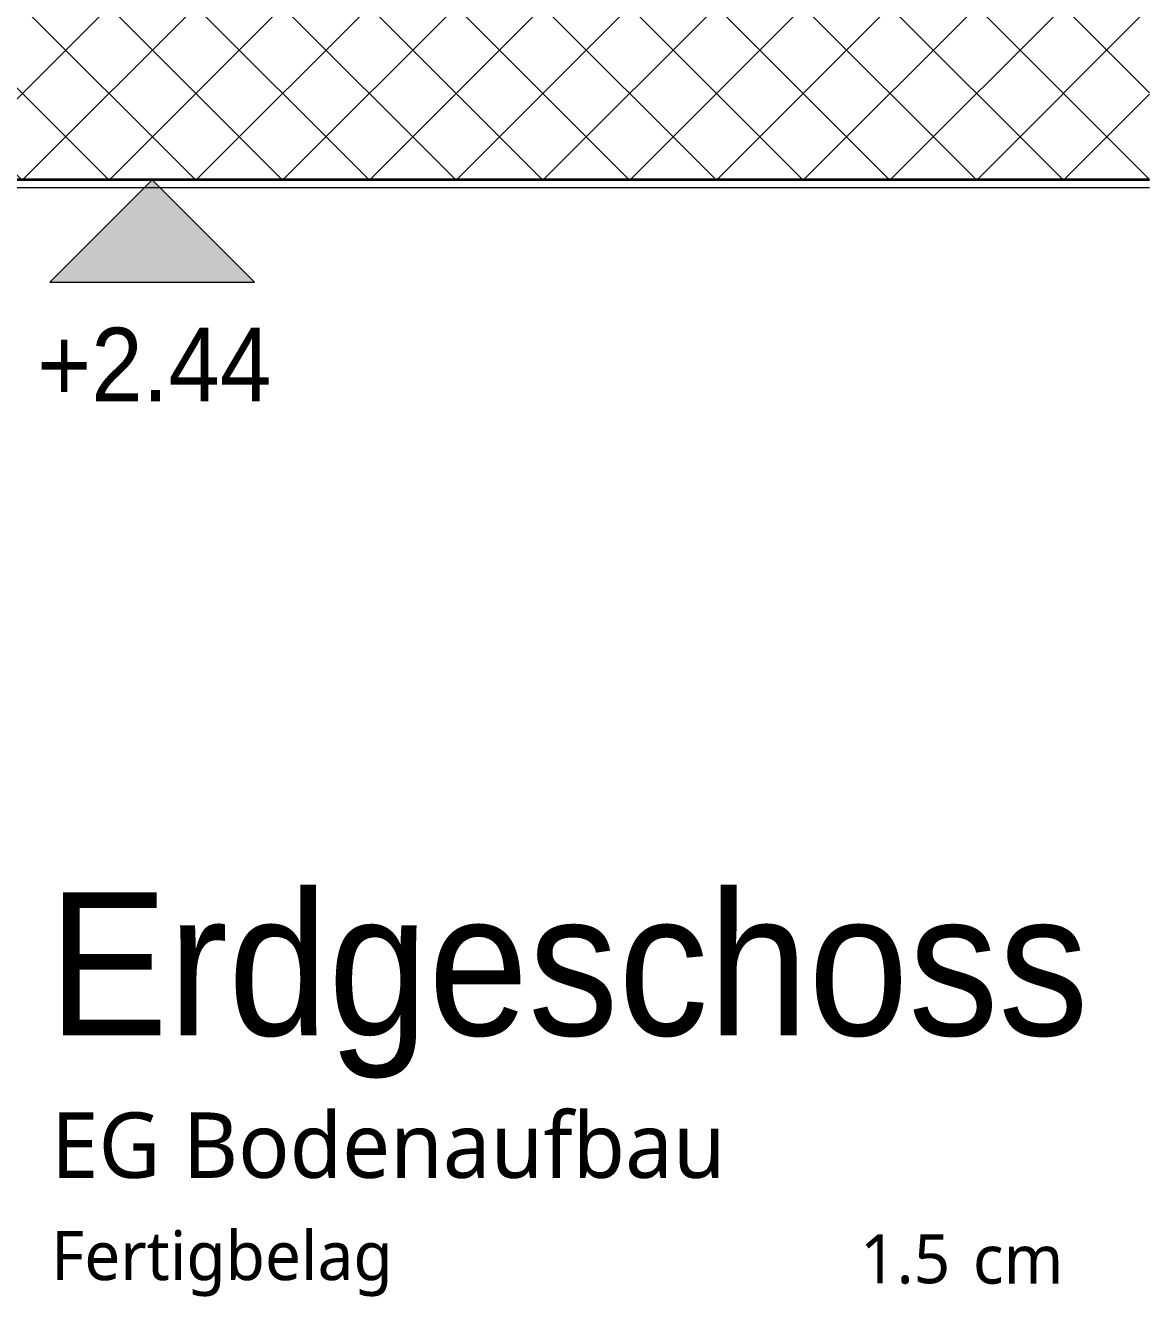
# Model space of a CAD drawing. Header units: metres. Extents: x -0.64 to 0.89, y -0.01 to 0.61.
# Drawn here: x 0.40007 to 0.42755, y 0.22933 to 0.26042 of the extents above; entities that cross this region are included whole.
import ezdxf
from ezdxf.xclip import XClip

# ---------------------------------------------------------------- set-up
doc = ezdxf.new("R2010")
doc.units = ezdxf.units.M
doc.header["$MEASUREMENT"] = 0
doc.header["$XCLIPFRAME"] = 0
for name, color, linetype in [('010 Aussenwände', 7, 'Continuous'), ('011_Stift 1.Grau', 7, 'Continuous'), ('035 Decken', 7, 'Continuous'), ('035 Decken Bauteilschraffuren', 7, 'Continuous'), ('060 Möbel Einbau', 7, 'Continuous'), ('120 Bemassungen Detail', 7, 'Continuous')]:
    doc.layers.add(name, color=color, linetype=linetype)
doc.styles.add('ERSTELLTER_STIL_4', font='')
doc.styles.add('ERSTELLTER_STIL_5', font='Arial.ttf', dxfattribs={"width": 0.9})
doc.styles.get('ERSTELLTER_STIL_4').set_extended_font_data('Noto Sans')

# ---------------------------------------------------------------- blocks, each defined once
blk = doc.blocks.new('Zeichnung_3_2', base_point=(-2.970789, 0.207848))
at = {"layer": '035 Decken Bauteilschraffuren', "linetype": 'Continuous', "lineweight": 0, "true_color": 0x000000}
h = blk.add_hatch(dxfattribs=at)
h.set_pattern_fill('Beton_0002', color=18, style=0, pattern_type=2)
h.set_pattern_definition([(45, (-2.9707891, 0.2078478), (-0.0010606602, 0.0010606602), []), (135, (-2.9707891, 0.2078478), (0.0010606602, 0.0010606602), [])])
h.paths.add_polyline_path([(0.385958, 0.261443), (0.385958, 0.257047), (0.385958, 0.256647), (0.386558, 0.256647), (0.427551, 0.256648), (0.427551, 0.261447)])
at = {"layer": '120 Bemassungen Detail', "linetype": 'Continuous', "lineweight": 0, "true_color": 0x000000}
blk.add_hatch(color=18, dxfattribs=at).paths.add_polyline_path([(0.403164, 0.256647), (0.400664, 0.254147), (0.405664, 0.254147)])
at = {"layer": '010 Aussenwände', "color": 7, "linetype": 'Continuous', "lineweight": 13, "ltscale": 1000}
blk.add_line((0.427551, 0.256448), (0.386558, 0.256448), dxfattribs=at)
at = {"layer": '035 Decken', "color": 7, "linetype": 'Continuous', "lineweight": 35, "ltscale": 1000}
blk.add_line((0.427551, 0.256648), (0.384358, 0.256647), dxfattribs=at)
at = {"layer": '120 Bemassungen Detail', "color": 7, "linetype": 'Continuous', "lineweight": 13, "ltscale": 1000}
for p, q in [((0.403164, 0.256647), (0.400664, 0.254147)), ((0.403164, 0.256647), (0.401164, 0.256647)), ((0.403164, 0.256647), (0.405039, 0.256647)), ((0.405664, 0.254147), (0.403164, 0.256647)), ((0.400664, 0.254147), (0.405664, 0.254147))]:
    blk.add_line(p, q, dxfattribs=at)
at = {"layer": '060 Möbel Einbau', "color": 7, "linetype": 'Continuous', "lineweight": 13, "attachment_point": 1, "style": 'ERSTELLTER_STIL_4'}
for s, insert, char_height in [('\\A1;{\\pql;\\fNoto Sans|b0|i0|c0|p0;\\W1.000000;EG Bodenaufbau }', (0.400694, 0.233838), 0.0016), ('\\A1;{\\pql;\\fNoto Sans|b0|i0|c0|p0;\\W1.000000;Fertigbelag}', (0.400694, 0.230938), 0.0012), ('\\A1;{\\pql;\\fNoto Sans|b0|i0|c0|p0;\\W1.000000;1.5}', (0.420471, 0.23086), 0.0012), ('\\A1;{\\pql;\\fNoto Sans|b0|i0|c0|p0;\\W1.000000;cm}', (0.423231, 0.230851), 0.0012)]:
    blk.add_mtext(s, dxfattribs=dict(at, insert=insert, char_height=char_height))
at = {"layer": '120 Bemassungen Detail', "color": 7, "linetype": 'Continuous', "lineweight": 13, "attachment_point": 7, "style": 'ERSTELLTER_STIL_5'}
for s, insert, char_height in [('\\A1;{\\pql;\\fArial|b0|i0|c0|p0;\\W0.900000;+2.44}', (0.400353, 0.25123), 0.0018), ('\\A1;{\\pql;\\fArial|b0|i0|c0|p0;\\W0.900000;Erdgeschoss}', (0.400621, 0.234667), 0.0035)]:
    blk.add_mtext(s, dxfattribs=dict(at, insert=insert, char_height=char_height))

msp = doc.modelspace()

# ---------------------------------------------------------------- block references
at = {"layer": '011_Stift 1.Grau', "color": 7, "linetype": 'Continuous', "lineweight": 13, "ltscale": 1000}
ref = msp.add_blockref('Zeichnung_3_2', (-2.970789, 0.207848), dxfattribs=at)
XClip(ref).set_block_clipping_path([(0.2175707065, 0.1288228011), (0.427550655, 0.270042583)])

doc.saveas('drawing.dxf')
